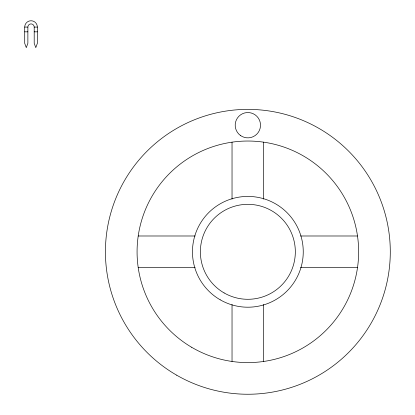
<?xml version="1.0" encoding="UTF-8"?>
<svg xmlns="http://www.w3.org/2000/svg" width="415" height="415" viewBox="0 0 415 415"><rect width="100%" height="100%" fill="white"/><g stroke="black" fill="none" stroke-linecap="round" stroke-linejoin="round"><path stroke-width="0.62" d="M24.708 27.079L27.872 27.079A3.164 3.164 0 0 1 31.037 23.914A3.164 3.164 0 0 1 34.201 27.079L34.201 43.305L35.783 47.652L37.366 43.305L37.366 27.079A6.329 6.329 0 0 0 31.037 20.75A6.329 6.329 0 0 0 24.708 27.079L24.708 43.305L26.29 47.652L27.872 43.305L27.872 27.079M34.201 27.079L37.366 27.079M24.708 31.831L27.872 31.831M34.201 31.831L37.366 31.831M138.211 235.99L195.149 235.99M300.564 235.99L357.507 235.99M138.211 267.639L195.149 267.639M300.564 267.639L357.507 267.639M263.686 142.163L263.686 199.107M263.686 304.522L263.686 361.46M232.032 142.163L232.032 199.107M232.032 304.522L232.032 361.46M220.163 299.786A55.392 55.392 0 0 0 303.251 251.812A55.392 55.392 0 0 0 220.163 203.843A55.392 55.392 0 0 0 220.163 299.786M224.116 292.933A47.481 47.481 0 0 0 295.335 251.812A47.481 47.481 0 0 0 224.116 210.696A47.481 47.481 0 0 0 224.116 292.933M176.64 375.165A142.438 142.438 0 0 0 390.292 251.812A142.438 142.438 0 0 0 176.64 128.458A142.438 142.438 0 0 0 176.64 375.165M191.631 347.267A110.784 110.784 0 0 0 358.638 252.782A110.784 110.784 0 0 0 193.307 155.392A110.784 110.784 0 0 0 191.631 347.267M240.565 135.555A12.663 12.663 0 0 0 260.464 126.342A12.663 12.663 0 0 0 242.536 113.715A12.663 12.663 0 0 0 240.565 135.555"/></g></svg>
